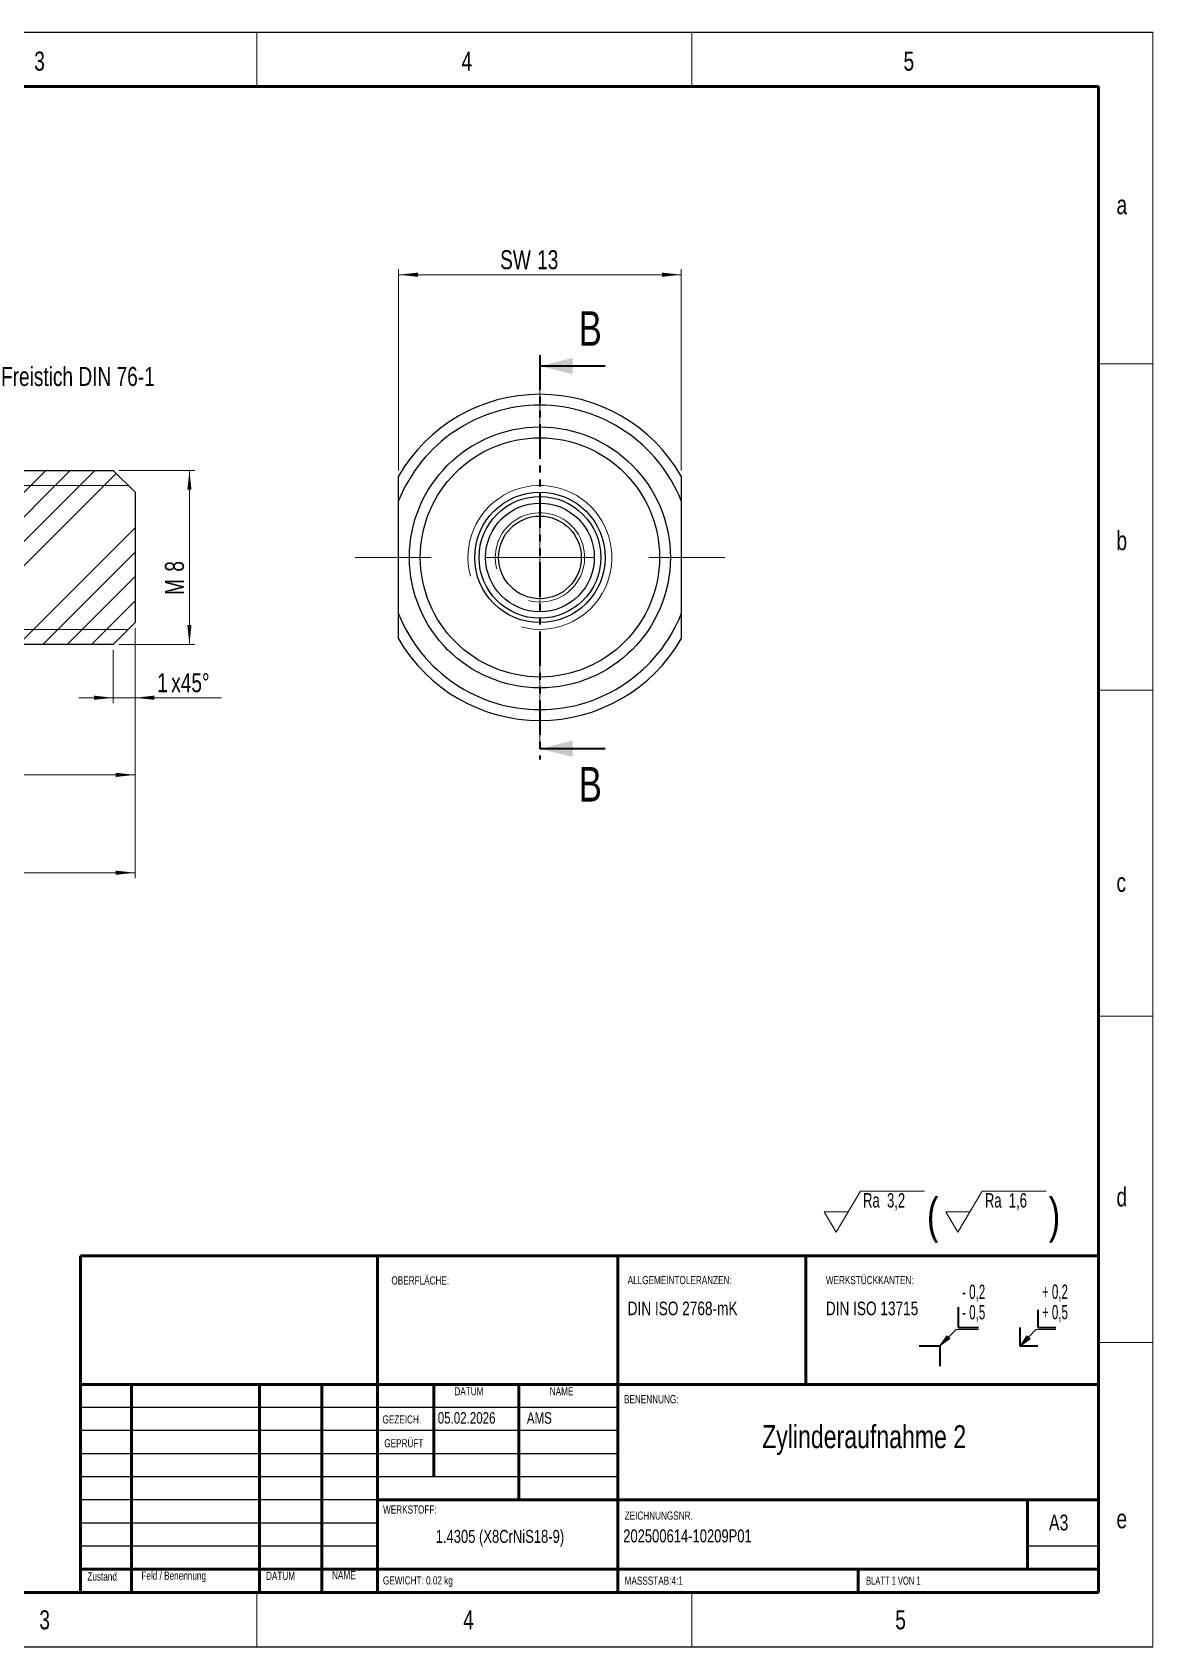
# Model space of a CAD drawing. Header units: millimetres. Extents: x 0 to 420, y 0 to 297.
# Drawn here: x 213.9 to 420, y 0 to 297 of the extents above; entities that cross this region are included whole.
import ezdxf

# ---------------------------------------------------------------- set-up
doc = ezdxf.new("R2010")
doc.units = ezdxf.units.MM
doc.header["$PDSIZE"] = -1
doc.linetypes.add('PHANTOM', pattern=[12.7, 6.35, -1.27, 1.27, -1.27, 1.27, -1.27])
doc.styles.add('SLDTEXTSTYLE0', font='TXT', dxfattribs={"width": 0.605})
doc.styles.add('SLDTEXTSTYLE1', font='TXT', dxfattribs={"width": 0.678571})
doc.styles.add('SLDTEXTSTYLE2', font='TXT', dxfattribs={"width": 0.75})
doc.styles.add('SLDTEXTSTYLE3', font='TXT', dxfattribs={"width": 0.692308})
doc.dimstyles.new('SLDDIMSTYLE0', dxfattribs={"dimtxt": 3.5, "dimasz": 3.556, "dimexe": 0, "dimexo": 0.0625, "dimgap": 0.875, "dimtad": 1, "dimlfac": 0.25, "dimrnd": 1e-09, "dimzin": 12, "dimdsep": 46, "dimtxsty": 'SLDTEXTSTYLE2', "dimsah": 1, "dimcen": 0.09, "dimadec": 0, "dimazin": 3, "dimtfac": 1, "dimtdec": 3, "dimtofl": 0, "dimtmove": 0, "dimatfit": 3, "dimfxl": 1, "dimfrac": 2, "dimtolj": 1, "dimtzin": 12, "dimarcsym": 0})
doc.dimstyles.new('SLDDIMSTYLE1', dxfattribs={"dimtxt": 3.5, "dimasz": 3.556, "dimexe": 0, "dimexo": 0.0625, "dimgap": 0.875, "dimtad": 1, "dimlfac": 0.25, "dimrnd": 1e-09, "dimzin": 12, "dimdsep": 46, "dimtxsty": 'SLDTEXTSTYLE2', "dimsah": 1, "dimcen": 0.09, "dimadec": 0, "dimazin": 3, "dimtfac": 1, "dimtdec": 3, "dimtmove": 0, "dimatfit": 0, "dimfxl": 1, "dimfrac": 2, "dimtolj": 1, "dimtzin": 12, "dimarcsym": 0})

# ---------------------------------------------------------------- blocks, each defined once
blk = doc.blocks.new('SW_NOTE_0')
at = {"color": 0, "linetype": 'Continuous', "lineweight": 0, "insert": (0, 4.51), "char_height": 3.5, "attachment_point": 1, "style": 'SLDTEXTSTYLE0'}
blk.add_mtext('+ 0,5', dxfattribs=at)
blk = doc.blocks.new('SW_NOTE_0_1')
at = {"color": 0, "linetype": 'Continuous', "lineweight": 0, "insert": (0, 4.51), "char_height": 3.5, "attachment_point": 1, "style": 'SLDTEXTSTYLE0'}
blk.add_mtext('+ 0,2', dxfattribs=at)
blk = doc.blocks.new('SW_NOTE_0_2')
at = {"color": 0, "linetype": 'Continuous', "lineweight": 0, "insert": (0, 4.51), "char_height": 3.5, "attachment_point": 1, "style": 'SLDTEXTSTYLE0'}
blk.add_mtext('- 0,2', dxfattribs=at)
blk = doc.blocks.new('SW_NOTE_0_3')
at = {"color": 0, "linetype": 'Continuous', "lineweight": 0, "insert": (0, 4.51), "char_height": 3.5, "attachment_point": 1, "style": 'SLDTEXTSTYLE0'}
blk.add_mtext('- 0,5', dxfattribs=at)
blk = doc.blocks.new('Block3')
at = {"linetype": 'Continuous'}
for points in [[(735.45, 277.8), (737.92, 279.57), (737.22, 280.27)], [(755.16, 277.71), (757.62, 279.47), (756.78, 280.26)]]:
    blk.add_hatch(color=7, dxfattribs=at).paths.add_polyline_path(points, flags=0)
at = {"color": 7, "linetype": 'Continuous', "lineweight": 35}
for p, q in [((739.95, 287.3), (739.95, 282.3)), ((759.52, 286.66), (759.52, 282.3)), ((739.95, 282.3), (744.95, 282.3)), ((755.16, 277.71), (755.16, 282.3)), ((759.52, 282.3), (763.89, 282.3)), ((730.45, 277.8), (735.45, 277.8)), ((735.45, 277.8), (735.45, 272.8)), ((759.52, 277.71), (755.16, 277.71))]:
    blk.add_line(p, q, dxfattribs=at)
at = {"color": 7, "linetype": 'Continuous', "lineweight": 18}
for p, q in [((735.45, 277.8), (739.45, 281.8)), ((739.45, 281.8), (744.95, 281.8)), ((755.16, 277.71), (759.02, 281.8)), ((759.02, 281.8), (763.89, 281.8)), ((735.45, 277.8), (737.22, 280.27)), ((735.45, 277.8), (737.92, 279.57)), ((737.22, 280.27), (737.92, 279.57)), ((755.16, 277.71), (756.78, 280.26)), ((755.16, 277.71), (757.62, 279.47)), ((756.78, 280.26), (757.62, 279.47))]:
    blk.add_line(p, q, dxfattribs=at)
at = {"color": 7, "linetype": 'Continuous', "lineweight": 0}
for p in [(737.57, 279.92), (757.2, 279.87)]:
    blk.add_point(p, dxfattribs=at)
for name, p in [('SW_NOTE_0_2', (740.95, 288.28)), ('SW_NOTE_0_1', (760.52, 288.3)), ('SW_NOTE_0_3', (740.95, 283.28)), ('SW_NOTE_0', (760.52, 283.3))]:
    blk.add_blockref(name, p, dxfattribs=at)
blk = doc.blocks.new('SW_NOTE_0_4')
at = {"color": 0, "linetype": 'Continuous', "lineweight": 0}
for p, q in [((-4.95, -3.78), (-0.49, 3.78)), ((-0.49, 3.78), (11.28, 3.78)), ((17.46, -3.78), (21.92, 3.78)), ((21.92, 3.78), (33.69, 3.78)), ((-4.95, -3.78), (-7.18, 0)), ((-2.72, 0), (-7.18, 0)), ((17.46, -3.78), (15.23, 0)), ((19.69, 0), (15.23, 0))]:
    blk.add_line(p, q, dxfattribs=at)
at = {"color": 0, "linetype": 'Continuous', "lineweight": 0, "attachment_point": 1}
for s, insert, char_height, style in [('Ra  3,2', (0, 3.41), 2.646, 'SLDTEXTSTYLE1'), ('Ra  1,6', (22.41, 3.41), 2.646, 'SLDTEXTSTYLE1'), ('(', (11.75, 2.54), 6.35, 'SLDTEXTSTYLE2'), (')', (34.15, 2.54), 6.35, 'SLDTEXTSTYLE2')]:
    blk.add_mtext(s, dxfattribs=dict(at, insert=insert, char_height=char_height, style=style))
blk = doc.blocks.new('SW_NOTE_0_5')
at = {"color": 0, "linetype": 'Continuous', "lineweight": 0, "attachment_point": 1, "style": 'SLDTEXTSTYLE2'}
for s, insert, char_height in [('ALLGEMEINTOLERANZEN:', (0, 1.93), 1.5), ('DIN ISO 2768-mK', (0, -2.78), 2.5)]:
    blk.add_mtext(s, dxfattribs=dict(at, insert=insert, char_height=char_height))
blk = doc.blocks.new('SW_NOTE_0_6')
at = {"color": 0, "linetype": 'Continuous', "lineweight": 0, "attachment_point": 1, "style": 'SLDTEXTSTYLE2'}
for s, insert, char_height in [('WERKSTÜCKKANTEN:', (0, 1.93), 1.5), ('DIN ISO 13715', (0, -2.78), 2.5)]:
    blk.add_mtext(s, dxfattribs=dict(at, insert=insert, char_height=char_height))
blk = doc.blocks.new('_D')
at = {"color": 7, "linetype": 'Continuous', "lineweight": 0}
for p, q in [((281.27, 216.36), (281.27, 253.4)), ((333.27, 216.36), (333.27, 253.4)), ((281.27, 252.4), (333.27, 252.4))]:
    blk.add_line(p, q, dxfattribs=at)
at = {"color": 7, "linetype": 'Continuous', "lineweight": 18}
for points in [[(281.27, 252.4), (284.82, 252.01), (284.82, 252.78)], [(333.27, 252.4), (329.71, 252.78), (329.71, 252.01)]]:
    blk.add_solid(points, dxfattribs=at)
at = {"color": 7, "linetype": 'Continuous', "lineweight": 18, "char_height": 3.5, "attachment_point": 1, "style": 'SLDTEXTSTYLE2'}
for s, insert in [('SW', (299.95, 256.91)), ('13', (306.75, 256.91))]:
    blk.add_mtext(s, dxfattribs=dict(at, insert=insert))
blk = doc.blocks.new('SW_CENTERMARKSYMBOL_0')
at = {"color": 0, "linetype": 'Continuous', "lineweight": 18}
for p, q in [((0, 20), (0, 34)), ((0, 0), (0, 10)), ((-20, 0), (-34, 0)), ((0, 0), (-10, 0)), ((0, 0), (0, -10)), ((0, 0), (10, 0)), ((20, 0), (34, 0)), ((0, -20), (0, -34))]:
    blk.add_line(p, q, dxfattribs=at)
blk = doc.blocks.new('_D_1')
at = {"color": 7, "linetype": 'Continuous', "lineweight": 0}
for p, q in [((232.8, 187.4), (232.8, 159.4)), ((184.8, 171.4), (184.8, 159.4)), ((232.8, 160.4), (184.8, 160.4))]:
    blk.add_line(p, q, dxfattribs=at)
at = {"color": 7, "linetype": 'Continuous', "lineweight": 18}
for points in [[(184.8, 160.4), (188.35, 160.01), (188.35, 160.78)], [(232.8, 160.4), (229.24, 160.78), (229.24, 160.01)]]:
    blk.add_solid(points, dxfattribs=at)
at = {"color": 7, "linetype": 'Continuous', "lineweight": 18, "insert": (206.21, 164.91), "char_height": 3.5, "attachment_point": 1, "style": 'SLDTEXTSTYLE2'}
blk.add_mtext('12', dxfattribs=at)
blk = doc.blocks.new('_D_5')
at = {"color": 7, "linetype": 'Continuous', "lineweight": 0}
for p, q in [((71.6, 191.8), (71.6, 141.4)), ((232.8, 187.4), (232.8, 141.4)), ((71.6, 142.4), (232.8, 142.4))]:
    blk.add_line(p, q, dxfattribs=at)
at = {"color": 7, "linetype": 'Continuous', "lineweight": 18}
for points in [[(71.6, 142.4), (75.15, 142.01), (75.15, 142.78)], [(232.8, 142.4), (229.24, 142.78), (229.24, 142.01)]]:
    blk.add_solid(points, dxfattribs=at)
at = {"color": 7, "linetype": 'Continuous', "lineweight": 18, "insert": (147.02, 146.91), "char_height": 3.5, "attachment_point": 1, "style": 'SLDTEXTSTYLE2'}
blk.add_mtext('40,30', dxfattribs=at)
blk = doc.blocks.new('_D_9')
at = {"color": 7, "linetype": 'Continuous', "lineweight": 0}
for p, q in [((229.8, 216.4), (243.8, 216.4)), ((242.8, 216.4), (242.8, 184.4)), ((229.8, 184.4), (243.8, 184.4))]:
    blk.add_line(p, q, dxfattribs=at)
at = {"color": 7, "linetype": 'Continuous', "lineweight": 18}
for points in [[(242.8, 216.4), (242.42, 212.84), (243.18, 212.84)], [(242.8, 184.4), (243.18, 187.95), (242.42, 187.95)]]:
    blk.add_solid(points, dxfattribs=at)
at = {"color": 7, "linetype": 'Continuous', "lineweight": 18, "char_height": 3.5, "attachment_point": 1, "rotation": 90, "style": 'SLDTEXTSTYLE2'}
for s, insert in [('8', (238.29, 197.77)), ('M', (238.29, 193.49))]:
    blk.add_mtext(s, dxfattribs=dict(at, insert=insert))
blk = doc.blocks.new('_D_16')
at = {"color": 7, "linetype": 'Continuous', "lineweight": 0}
for p, q in [((232.8, 187.4), (232.8, 173.58)), ((228.8, 183.4), (228.8, 173.58)), ((228.8, 174.58), (222.45, 174.58)), ((232.8, 174.58), (228.8, 174.58)), ((232.8, 174.58), (248.73, 174.58))]:
    blk.add_line(p, q, dxfattribs=at)
at = {"color": 7, "linetype": 'Continuous', "lineweight": 18}
for points in [[(228.8, 174.58), (225.24, 174.97), (225.24, 174.2)], [(232.8, 174.58), (236.35, 174.2), (236.35, 174.97)]]:
    blk.add_solid(points, dxfattribs=at)
at = {"color": 7, "linetype": 'Continuous', "lineweight": 18, "char_height": 3.5, "attachment_point": 1, "style": 'SLDTEXTSTYLE2'}
for s, insert in [('1', (236.87, 179.1)), ('x45°', (239.45, 179.1))]:
    blk.add_mtext(s, dxfattribs=dict(at, insert=insert))
blk = doc.blocks.new('SW_NOTE_0_9')
at = {"color": 0, "linetype": 'Continuous', "lineweight": 0, "insert": (0.6, 1.75), "char_height": 3.5, "attachment_point": 1, "style": 'SLDTEXTSTYLE2'}
blk.add_mtext('Freistich DIN 76-1', dxfattribs=at)

msp = doc.modelspace()

# ---------------------------------------------------------------- hatches: boundary and pattern name
at = {"linetype": 'Continuous', "lineweight": 18}
h = msp.add_hatch(dxfattribs=at)
h.set_pattern_fill('DIN 201 Stahl und Stahlguss', style=0, pattern_type=2)
h.set_pattern_definition([(45, (0, 0), (-13.4704, 13.4704), []), (45, (4.49, 0), (-13.4704, 13.4704), []), (45, (8.98, 0), (-13.4704, 13.4704), []), (45, (13.47, 0), (-13.4704, 13.4704), [])])
edge = h.paths.add_edge_path(flags=0)
edge.add_line((167.599, 170.396), (182.799, 170.396))
edge.add_line((182.799, 170.396), (184.799, 172.396))
edge.add_line((184.799, 172.396), (184.799, 185.996))
edge.add_arc((187.199, 185.996), 2.4, 90, 180, ccw=False)
edge.add_line((187.199, 188.396), (194.605, 188.396))
edge.add_arc((194.605, 185.996), 2.4, 45, 90, ccw=False)
edge.add_line((196.302, 187.693), (199.599, 184.396))
edge.add_line((199.599, 184.396), (228.799, 184.396))
edge.add_line((228.799, 184.396), (232.799, 188.396))
edge.add_line((232.799, 188.396), (232.799, 212.396))
edge.add_line((232.799, 212.396), (228.799, 216.396))
edge.add_line((228.799, 216.396), (199.599, 216.396))
edge.add_line((199.599, 216.396), (196.302, 213.098))
edge.add_arc((194.605, 214.796), 2.4, 270, 315, ccw=False)
edge.add_line((194.605, 212.396), (187.199, 212.396))
edge.add_arc((187.199, 214.796), 2.4, 180, 270, ccw=False)
edge.add_line((184.799, 214.796), (184.799, 228.396))
edge.add_line((184.799, 228.396), (182.799, 230.396))
edge.add_line((182.799, 230.396), (167.599, 230.396))
edge.add_line((167.599, 230.396), (165.599, 228.396))
edge.add_line((165.599, 228.396), (165.599, 224.396))
edge.add_line((165.599, 224.396), (161.599, 224.396))
edge.add_line((161.599, 224.396), (159.599, 222.396))
edge.add_line((159.599, 222.396), (159.599, 212.396))
edge.add_line((159.599, 212.396), (110.399, 212.396))
edge.add_line((110.399, 212.396), (109.599, 211.596))
edge.add_line((109.599, 211.596), (109.599, 209.396))
edge.add_arc((107.999, 209.396), 1.6, 270, 360, ccw=False)
edge.add_line((107.999, 207.796), (102.862, 207.796))
edge.add_arc((102.862, 209.396), 1.6, 225, 270, ccw=False)
edge.add_line((101.73, 208.264), (99.599, 210.396))
edge.add_line((99.599, 210.396), (73.999, 210.396))
edge.add_line((73.999, 210.396), (71.599, 207.996))
edge.add_line((71.599, 207.996), (71.599, 192.796))
edge.add_line((71.599, 192.796), (73.999, 190.396))
edge.add_line((73.999, 190.396), (99.599, 190.396))
edge.add_line((99.599, 190.396), (101.73, 192.527))
edge.add_arc((102.862, 191.396), 1.6, 90, 135, ccw=False)
edge.add_line((102.862, 192.996), (107.999, 192.996))
edge.add_arc((107.999, 191.396), 1.6, 0, 90, ccw=False)
edge.add_line((109.599, 191.396), (109.599, 189.196))
edge.add_line((109.599, 189.196), (110.399, 188.396))
edge.add_line((110.399, 188.396), (159.599, 188.396))
edge.add_line((159.599, 188.396), (159.599, 178.396))
edge.add_line((159.599, 178.396), (161.599, 176.396))
edge.add_line((161.599, 176.396), (165.599, 176.396))
edge.add_line((165.599, 176.396), (165.599, 172.396))
edge.add_line((165.599, 172.396), (167.599, 170.396))

# ---------------------------------------------------------------- linework, layer by layer
at = {"color": 7, "linetype": 'Continuous', "lineweight": 25}
for p, q in [((0.004, 296.992), (419.975, 296.992)), ((199.599, 216.396), (228.799, 216.396)), ((228.799, 216.396), (232.799, 212.396)), ((232.799, 212.396), (232.799, 188.396)), ((281.269, 190.003), (281.269, 210.788)), ((333.269, 210.788), (333.269, 190.003)), ((232.799, 188.396), (228.799, 184.396)), ((228.799, 184.396), (199.599, 184.396)), ((321.575, 44.024), (222.775, 44.024)), ((321.575, 39.774), (222.775, 39.774)), ((321.575, 35.524), (222.775, 35.524)), ((321.575, 31.274), (222.775, 31.274)), ((277.375, 27.024), (222.775, 27.024)), ((277.375, 22.774), (222.775, 22.774)), ((277.375, 18.524), (222.775, 18.524)), ((409.975, 18.524), (396.975, 18.524)), ((0.004, 0.024), (419.975, 0.024))]:
    msp.add_line(p, q, dxfattribs=at)
at = {"color": 7, "linetype": 'Continuous', "lineweight": 18}
for p, q in [((255.224, 296.992), (255.224, 286.992)), ((335.186, 296.992), (335.186, 286.992)), ((419.975, 0.024), (419.975, 296.992)), ((409.975, 235.992), (419.975, 235.992)), ((231.561, 213.634), (196.837, 213.634)), ((231.561, 187.158), (196.837, 187.158)), ((409.975, 175.992), (419.975, 175.992)), ((409.975, 115.992), (419.975, 115.992)), ((409.975, 55.992), (419.975, 55.992)), ((255.224, 10.024), (255.224, 0.024)), ((335.186, 10.024), (335.186, 0.024))]:
    msp.add_line(p, q, dxfattribs=at)
at = {"color": 7, "linetype": 'Continuous', "lineweight": 50}
for p, q in [((25.004, 286.992), (409.975, 286.992)), ((409.975, 10.024), (409.975, 286.992)), ((222.775, 71.898), (409.975, 71.898)), ((222.775, 71.898), (222.775, 10.024)), ((277.375, 10.024), (277.375, 71.898)), ((321.575, 71.898), (321.575, 10.024)), ((356.167, 71.898), (356.167, 48.274)), ((409.975, 71.898), (409.975, 10.024)), ((409.975, 48.274), (222.775, 48.274)), ((232.177, 48.274), (232.177, 10.024)), ((255.668, 48.274), (255.668, 10.024)), ((267.174, 48.274), (267.174, 10.024)), ((287.775, 31.274), (287.775, 48.274)), ((303.375, 48.274), (303.375, 27.024)), ((277.375, 27.024), (409.975, 27.024)), ((396.975, 14.274), (396.975, 27.024)), ((222.775, 14.274), (409.975, 14.274)), ((365.775, 10.024), (365.775, 14.274)), ((25.004, 10.024), (409.975, 10.024))]:
    msp.add_line(p, q, dxfattribs=at)
at = {"color": 7, "linetype": 'PHANTOM', "lineweight": 35}
msp.add_line((307.269, 237.596), (307.269, 163.196), dxfattribs=at)
at = {"color": 7, "linetype": 'Continuous', "lineweight": 35}
for p, q in [((319.269, 235.596), (307.269, 235.596)), ((319.269, 165.196), (307.269, 165.196))]:
    msp.add_line(p, q, dxfattribs=at)
at = {"color": 7, "linetype": 'Continuous', "lineweight": 25}
for radius in [24, 22, 12, 11.2, 10, 7.6]:
    msp.add_circle((307.269, 200.396), radius, dxfattribs=at)
for radius, start, end in [(30, 29.92643, 150.07357), (28, 21.78679, 158.21321), (28, 201.78679, 338.21321), (30, 209.92643, 330.07357)]:
    msp.add_arc((307.269, 200.396), radius, start, end, dxfattribs=at)
at = {"color": 7, "linetype": 'Continuous', "lineweight": 18}
for radius in [13.238, 8.22]:
    msp.add_arc((307.269, 200.396), radius, 255, 195, dxfattribs=at)
at = {"color": 7, "linetype": 'Continuous', "lineweight": 25}
for points in [[(281.269, 210.788), (281.269, 212.348), (281.269, 213.869), (281.269, 215.362)], [(333.269, 215.362), (333.269, 213.862), (333.269, 212.34), (333.269, 210.788)], [(281.269, 185.429), (281.269, 186.929), (281.269, 188.451), (281.269, 190.003)], [(333.269, 190.003), (333.269, 188.443), (333.269, 186.922), (333.269, 185.429)]]:
    msp.add_open_spline(points, degree=3, dxfattribs=at)
at = {"color": 7, "linetype": 'Continuous', "lineweight": 35}
for points in [[(307.269, 235.596), (313.269, 234.096), (313.269, 237.096)], [(307.269, 165.196), (313.269, 163.696), (313.269, 166.696)]]:
    msp.add_solid(points, dxfattribs=at)

# ---------------------------------------------------------------- block references
at = {"color": 7, "linetype": 'Continuous', "lineweight": 0}
for name, p in [('SW_NOTE_0_9', (207.542, 233.681)), ('SW_CENTERMARKSYMBOL_0', (307.269, 200.396)), ('SW_NOTE_0_4', (366.7, 80.043)), ('SW_NOTE_0_6', (359.854, 66.285)), ('SW_NOTE_0_5', (323.407, 66.285))]:
    msp.add_blockref(name, p, dxfattribs=at)
at = {"color": 7, "linetype": 'Continuous', "xscale": 0.75, "yscale": 0.75, "zscale": 0.75}
msp.add_blockref('Block3', (-170.787, -152.974), dxfattribs=at)

# ---------------------------------------------------------------- texts
at = {"color": 7, "linetype": 'Continuous', "lineweight": 0}
for s, insert, char_height, attachment_point, style in [('3', (214.256, 293.436), 3.5, 1, 'SLDTEXTSTYLE2'), ('4', (292.836, 293.436), 3.5, 1, 'SLDTEXTSTYLE2'), ('5', (374.145, 293.436), 3.5, 1, 'SLDTEXTSTYLE2'), ('a', (413.315, 267.017), 3.5, 1, 'SLDTEXTSTYLE2'), ('b', (413.315, 205.231), 3.5, 1, 'SLDTEXTSTYLE2'), ('c', (413.315, 142.374), 3.5, 1, 'SLDTEXTSTYLE2'), ('d', (413.315, 84.517), 3.5, 1, 'SLDTEXTSTYLE2'), ('OBERFLÄCHE:', (279.951, 68.151), 1.5, 1, 'SLDTEXTSTYLE2'), ('DATUM', (291.536, 47.758), 1.5, 1, 'SLDTEXTSTYLE2'), ('NAME', (309.084, 47.758), 1.5, 1, 'SLDTEXTSTYLE2'), ('BENENNUNG:', (322.731, 46.302), 1.5, 1, 'SLDTEXTSTYLE2'), ('GEZEICH.', (278.316, 42.584), 1.5, 1, 'SLDTEXTSTYLE2'), ('05.02.2026', (288.472, 43.173), 2.1167, 1, 'SLDTEXTSTYLE2'), ('AMS', (304.868, 43.16), 2.1167, 1, 'SLDTEXTSTYLE2'), ('Zylinderaufnahme 2', (366.903, 40.78), 4.23333, 2, 'SLDTEXTSTYLE2'), ('GEPRÜFT', (278.64, 38.199), 1.5, 1, 'SLDTEXTSTYLE2'), ('WERKSTOFF:', (278.421, 26.01), 1.5, 1, 'SLDTEXTSTYLE2'), ('ZEICHNUNGSNR.', (322.849, 24.892), 1.5, 1, 'SLDTEXTSTYLE2'), ('A3', (400.896, 24.324), 2.9104, 1, 'SLDTEXTSTYLE2'), ('e', (413.315, 25.307), 3.5, 1, 'SLDTEXTSTYLE2'), ('1.4305 (X8CrNiS18-9)', (299.911, 21.509), 2.38125, 2, 'SLDTEXTSTYLE2'), ('202500614-10209P01', (322.588, 21.598), 2.38125, 1, 'SLDTEXTSTYLE2'), ('Zustand', (224.035, 13.697), 1.5, 1, 'SLDTEXTSTYLE2'), ('Feld / Benennung', (233.972, 13.846), 1.5, 1, 'SLDTEXTSTYLE2'), ('DATUM', (256.885, 13.809), 1.5, 1, 'SLDTEXTSTYLE2'), ('NAME', (269.035, 13.937), 1.5, 1, 'SLDTEXTSTYLE2'), ('GEWICHT: 0.02 kg', (278.393, 12.973), 1.4986, 1, 'SLDTEXTSTYLE2'), ('MASSSTAB:4:1', (322.849, 12.924), 1.5, 1, 'SLDTEXTSTYLE2'), ('BLATT 1 VON 1', (367.254, 12.924), 1.5, 1, 'SLDTEXTSTYLE3'), ('3', (215.194, 6.722), 3.5, 1, 'SLDTEXTSTYLE2'), ('4', (293.141, 6.722), 3.5, 1, 'SLDTEXTSTYLE2'), ('5', (372.627, 6.722), 3.5, 1, 'SLDTEXTSTYLE2')]:
    msp.add_mtext(s, dxfattribs=dict(at, insert=insert, char_height=char_height, attachment_point=attachment_point, style=style))
at = {"color": 7, "linetype": 'Continuous', "char_height": 6.35, "attachment_point": 1, "style": 'SLDTEXTSTYLE2'}
for insert in [(314.406, 245.679), (314.406, 161.838)]:
    msp.add_mtext('B', dxfattribs=dict(at, insert=insert))

# ---------------------------------------------------------------- dimensions: what is measured, and where the dimension line sits
at = {"color": 7, "linetype": 'Continuous', "lineweight": 18}
for base, p1, p2, text, dimstyle, picture, middle in [((333.269, 252.396), (281.269, 215.362), (333.269, 215.362), 'SW<>', 'SLDDIMSTYLE0', '_D', (305.937, 252.396)), ((228.799, 174.585), (232.799, 188.396), (228.799, 184.396), '<>x45°', 'SLDDIMSTYLE1', '_D_16', (242.799, 174.585))]:
    dim = msp.add_linear_dim(base=base, p1=p1, p2=p2, text=text, dimstyle=dimstyle, dxfattribs=at)
    dim.commit()
    dim.dimension.update_dxf_attribs({"geometry": picture, "text_midpoint": middle, "dimtype": 160})
dim = msp.add_linear_dim(base=(242.799, 184.396), p1=(228.799, 216.396), p2=(228.799, 184.396), angle=90, text='M<>', dimstyle='SLDDIMSTYLE0', dxfattribs=at)
dim.commit()
dim.dimension.update_dxf_attribs({"geometry": '_D_9', "text_midpoint": (242.799, 196.924), "dimtype": 160})
for base, p1, p2, picture, middle in [((232.799, 142.396), (71.599, 192.796), (232.799, 188.396), '_D_5', (152.836, 142.396)), ((184.799, 160.396), (232.799, 188.396), (184.799, 172.396), '_D_1', (208.799, 160.396))]:
    dim = msp.add_linear_dim(base=base, p1=p1, p2=p2, dimstyle='SLDDIMSTYLE0', dxfattribs=at)
    dim.commit()
    dim.dimension.update_dxf_attribs({"geometry": picture, "text_midpoint": middle, "dimtype": 160})

doc.saveas('drawing.dxf')
